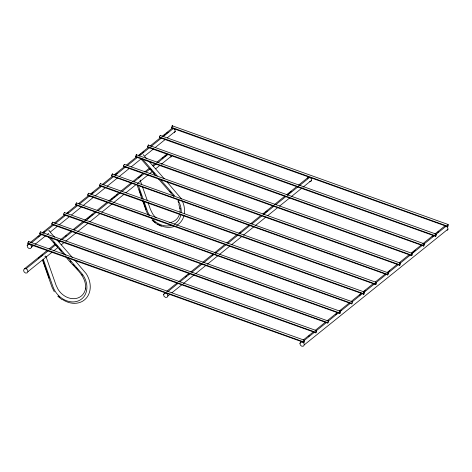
<?xml version="1.0" encoding="UTF-8"?>
<svg xmlns="http://www.w3.org/2000/svg" width="472" height="472" viewBox="0 0 472 472"><rect width="100%" height="100%" fill="white"/><g stroke="black" fill="none" stroke-linecap="round" stroke-linejoin="round"><path stroke-width="0.71" d="M85.509 288.958C86.995 275.058 72.865 266.733 65.868 256.803M28.444 241.493L304.623 340.312L304.399 341.84L303.956 342.471L27.777 243.658L28.444 241.493L28.792 241.493L28.845 242.124M40.421 231.852L316.6 330.666L316.376 332.194L315.933 332.831L39.754 234.018L39.972 232.489L40.769 231.846M327.214 322.937L51.731 224.371L52.398 222.206L52.746 222.2L52.799 222.837M64.375 212.559L340.554 311.373L340.33 312.901L339.887 313.538L63.708 214.725L63.926 213.197L64.723 212.559M75.685 205.078L75.909 203.55L76.7 202.913M88.329 193.272L364.508 292.085L364.284 293.613L363.841 294.251L87.662 195.438L88.329 193.272L88.677 193.266L88.73 193.898M100.306 183.626L376.485 282.439L376.261 283.967L375.818 284.604L99.639 185.791L99.863 184.263L100.654 183.626M111.964 176.144L111.616 176.144L111.563 175.513L111.84 174.616L112.283 173.979L112.631 173.979L112.684 174.61M124.26 164.339L400.439 263.152L400.215 264.68L399.772 265.317L123.593 166.504L123.817 164.976L124.608 164.333M136.237 154.692L412.416 253.505L412.192 255.033L411.749 255.671L135.57 156.857L136.237 154.692L136.585 154.692L136.638 155.323M148.214 145.046L424.393 243.865L424.169 245.393L423.726 246.024L147.547 147.211L148.214 145.046L148.562 145.046L148.615 145.677M160.191 135.405L436.37 234.218L436.146 235.746L435.703 236.383L159.524 137.57L159.748 136.036L160.539 135.399M172.168 125.758L448.347 224.572L448.123 226.1L447.68 226.737L171.501 127.924L172.168 125.758L172.516 125.753L172.569 126.384M303.956 342.471L303.602 342.477L303.549 341.846L304.269 340.312M315.933 332.831L315.579 332.831L315.526 332.199L316.246 330.666M327.503 322.553L328.577 321.019L328.353 322.547L327.556 323.19L327.503 322.553L51.678 223.74M339.887 313.538L339.533 313.544L339.48 312.912L340.2 311.378M351.457 303.266L352.531 301.732L352.307 303.26L351.51 303.897L351.457 303.266L75.632 204.447M363.841 294.251L363.487 294.251L363.44 293.619L364.154 292.091M375.818 284.604L375.47 284.61L375.417 283.979L376.131 282.445M387.394 274.332L388.462 272.798L388.238 274.326L387.447 274.964L387.394 274.332L111.563 175.513M399.772 265.317L399.424 265.317L399.371 264.686L400.085 263.152M411.749 255.671L411.401 255.677L411.348 255.045L412.062 253.511M423.726 246.024L423.378 246.03L423.325 245.399L424.045 243.865M435.703 236.383L435.355 236.383L435.302 235.752L436.022 234.218M447.68 226.737L447.332 226.743L447.279 226.106L447.999 224.578M27.175 245.587L28.031 244.29L29.665 244.207L31.111 245.393L31.524 247.151L30.668 248.449L29.034 248.532L27.588 247.346L27.175 245.587L28.32 244.667M47.365 250.337L24.461 268.78L23.6 270.084L24.013 271.837L25.458 273.022L27.093 272.94L27.954 271.642L52.003 252.278M174.392 132.709L175.254 131.411L174.835 129.653L173.389 128.472L171.761 128.555L162.026 136.39M170.817 157.205L171.678 155.907L161.371 164.203M170.191 294.162L167.902 296.003L167.041 297.307L165.412 297.389L163.961 296.204L163.548 294.445L165.554 292.227M307.272 178.711L308.133 177.407L309.225 177.354M299.46 185.626L309.768 177.33L311.213 178.51L311.626 180.269L310.765 181.567L309.679 181.626M299.926 343.303L300.788 342.005L302.416 341.923L303.862 343.109L304.275 344.861L303.419 346.165L301.785 346.247L300.339 345.062L299.926 343.303L301.071 342.383M447.143 230.424L448.005 229.126L447.586 227.368L446.14 226.188L444.512 226.265L434.777 234.106M30.326 242.443L40.633 234.147M42.35 232.761L52.657 224.46M54.374 223.079L64.682 214.778M66.399 213.397L76.706 205.096M78.423 203.715L88.73 195.414M90.447 194.027L100.754 185.732M102.471 184.345L112.206 176.504M114.495 174.664L124.803 166.362M126.525 164.982L136.255 157.141M138.55 155.294L148.285 147.459M150.002 146.072L160.309 137.777M38.055 236.826L39.2 235.906M42.633 233.138L44.35 231.758M67.254 213.315L68.399 212.388M91.308 193.945L93.025 192.564M115.357 174.581L117.074 173.195M139.977 154.751L141.122 153.831M142.267 152.91L143.411 151.984M164.026 135.387L165.17 134.461M166.315 133.541L168.038 132.16M31.382 242.826L41.689 234.525M43.406 233.138L53.714 224.843M55.431 223.457L65.738 215.155M67.455 213.775L77.762 205.473M79.485 204.093L89.786 195.792M91.509 194.411L101.816 186.11M103.533 184.723L113.268 176.888M114.985 175.501L125.865 166.74M127.582 165.359L137.317 157.518M139.034 156.138L149.913 147.376M151.058 146.456L161.365 138.154M163.082 136.768L173.389 128.472M31.524 247.151L33.819 245.304M34.963 244.384L45.843 235.622M47.56 234.236L48.704 233.315M50.421 231.935L57.295 226.401M59.012 225.014L69.891 216.253M71.608 214.872L81.343 207.031M83.06 205.65L93.94 196.889M95.084 195.968L105.392 187.667M107.109 186.281L117.416 177.985M119.133 176.599L129.44 168.297M131.163 166.917L141.464 158.616M144.904 155.848L153.494 148.934M155.211 147.553L165.519 139.252M167.235 137.865L175.254 131.411M49.082 248.956L54.811 244.343M58.245 241.575L59.389 240.655M60.534 239.735L71.414 230.973M73.13 229.587L83.438 221.291M84.582 220.365L95.462 211.603M97.185 210.223L106.914 202.382M108.637 201.001L119.516 192.24M120.661 191.319L130.968 183.018M132.685 181.632L142.992 173.336M144.709 171.95L149.288 168.262M152.727 165.495L155.017 163.648M156.733 162.268L167.041 153.966M38.486 258.095L39.63 257.169M40.781 256.249L42.498 254.868M65.401 236.425L66.546 235.498M87.161 218.902L88.305 217.975M89.45 217.055L90.594 216.135M91.739 215.208L92.884 214.288M111.209 199.532L112.354 198.612M113.498 197.691L115.215 196.305M116.366 195.384L117.51 194.464M138.125 177.861L139.269 176.941M140.414 176.015L141.559 175.094M162.173 158.498L163.318 157.571M164.462 156.651L166.179 155.27M24.461 268.78L26.09 268.704L48.421 250.72M50.144 249.334L55.867 244.726M59.301 241.959L60.445 241.033M62.168 239.652L72.476 231.351M74.192 229.97L84.5 221.669M85.644 220.748L96.524 211.987M98.241 210.6L108.548 202.305M109.693 201.379L120.572 192.617M122.289 191.237L132.024 183.396M133.741 182.015L144.621 173.253M146.338 171.867L150.35 168.64M153.211 166.339L156.073 164.032M157.79 162.645L168.097 154.35M53.719 250.892L57.726 247.664M61.165 244.897L64.027 242.59M65.744 241.21L76.051 232.908M77.768 231.528L88.075 223.227M89.792 221.84L100.099 213.545M101.822 212.158L112.124 203.857M113.274 202.936L124.154 194.175M125.871 192.794L136.178 184.493M137.322 183.573L148.202 174.811M149.919 173.425L152.208 171.584M155.642 168.817L159.654 165.589M166.699 291.301L177.006 283.005M178.723 281.619L189.03 273.317M190.747 271.937L201.054 263.636M202.777 262.255L213.084 253.954M214.801 252.567L225.109 244.272M226.825 242.885L236.56 235.05M238.85 233.203L249.157 224.902M250.302 223.982L260.609 215.68M262.898 213.84L273.205 205.538M274.35 204.618L284.657 196.317M286.947 194.47L296.681 186.635M298.398 185.248L308.133 177.407M163.548 294.445L164.693 293.525M185.307 276.922L186.452 276.002M188.169 274.621L189.319 273.695M212.223 255.252L213.368 254.331M239.133 233.581L240.277 232.661M263.181 214.217L264.326 213.291M265.476 212.37L267.193 210.99M287.236 194.847L288.38 193.927M289.525 193.007L291.242 191.62M167.761 291.684L178.068 283.383M179.785 281.996L190.092 273.701M191.809 272.315L202.116 264.013M203.833 262.633L214.14 254.331M215.285 253.411L226.165 244.649M227.882 243.269L238.189 234.968M239.333 234.041L250.213 225.286M251.93 223.899L261.665 216.058M263.382 214.677L274.262 205.916M275.984 204.535L285.719 196.694M287.436 195.314L298.316 186.552M171.908 292.776L182.216 284.48M183.36 283.554L194.24 274.792M195.384 273.872L205.692 265.571M207.415 264.19L218.294 255.429M219.439 254.508L229.746 246.207M231.463 244.826L241.77 236.525M243.487 235.139L253.794 226.843M255.511 225.457L265.819 217.155M267.535 215.775L277.843 207.473M279.56 206.093L289.867 197.792M291.584 196.405L301.891 188.11M303.036 187.183L311.626 180.269M303.077 340.159L313.384 331.857M315.101 330.477L325.409 322.175M327.125 320.795L337.433 312.493M339.15 311.113L349.457 302.812M351.174 301.425L361.481 293.13M363.198 291.743L373.505 283.442M375.222 282.061L384.957 274.22M387.252 272.379L397.56 264.078M399.277 262.692L409.012 254.856M411.301 253.01L421.036 245.174M422.753 243.788L433.06 235.487M308.517 336.388L309.661 335.468M335.427 314.718L336.571 313.791M340.005 311.024L341.156 310.104M359.475 295.348L360.62 294.428M364.632 291.2L365.776 290.28M388.68 271.831L389.825 270.91M412.729 252.467L415.59 250.16M432.199 236.791L433.343 235.864M437.349 232.637L438.5 231.717M304.133 340.542L314.44 332.241M316.157 330.854L326.465 322.559M328.182 321.172L338.489 312.871M340.212 311.49L350.513 303.189M352.236 301.809L362.543 293.507M363.688 292.587L374.567 283.825M376.284 282.439L386.592 274.138M387.736 273.217L398.616 264.456M399.76 263.535L410.068 255.234M411.785 253.853L422.664 245.092M423.809 244.172L434.116 235.87M435.833 234.484L446.14 226.188M304.275 344.861L448.005 229.126M49.159 230.306L48.799 230.548L54.557 237.133M44.864 256.514L45.79 256.013L56.103 285.336L58.127 289.472A17.263 14.012 51.2 0 0 74.234 298.682A17.263 14.012 51.2 0 0 85.662 288.091M164.409 293.147L166.038 293.065L167.489 294.251L167.902 296.003M171.448 127.292L447.279 226.106M159.471 136.933L435.302 235.752M147.494 146.58L423.325 245.399M135.517 156.226L411.348 255.045M123.54 165.873L399.371 264.686M112.283 173.979L388.108 272.798M112.66 176.392L387.795 274.964M99.586 185.16L375.417 283.979M87.609 194.806L363.44 293.619M76.352 202.919L352.177 301.732M76.033 205.078L351.864 303.897M63.655 214.093L339.48 312.912M52.398 222.206L328.223 321.025M39.701 233.38L315.526 332.199M27.724 243.027L303.549 341.846M161.223 226.159L156.409 223.757L152.114 220.235M26.09 268.704L27.535 269.884L27.954 271.642M57.791 296.192L62.092 299.708M143.116 154.598L146.957 158.987M148.875 161.176L164.227 178.729M167.106 182.021L180.634 197.886A22.243 18.06 51.2 0 1 181.378 199.125M142.426 159.046L157.282 176.021M160.639 179.856L174.534 195.738M150.344 168.952L151.317 170.062M153.258 172.28L154.716 173.944M169.761 191.136L171.212 192.8M141.252 159.212L155.813 175.855M158.244 178.634L173.779 196.387M56.475 239.322L72.31 257.423M74.706 260.166L86.317 273.837A22.243 18.06 51.2 0 1 86.004 298.457A22.243 18.06 51.2 0 1 62.629 299.626M50.026 237.186L65.838 255.258M68.234 257.995L80.21 271.689A19.753 16.036 51.2 0 1 79.851 300.18A19.753 16.036 51.2 0 1 52.982 286.787L43.341 259.358M53.601 242.13L54.569 243.239M56.51 245.458L57.967 247.121M59.425 248.785L61.366 251.004M70.098 260.986L71.071 262.096M73.013 264.314L74.47 265.978M75.921 267.642L77.862 269.86M48.386 236.826L63.437 254.03M81.497 274.214L82.34 275.276M148.32 215.226L146.226 210.954L142.591 200.63M54.304 291.79L51.902 286.905L42.468 260.06M140.113 180.056L141.789 184.835M142.509 186.877L147.305 200.517M148.025 202.565L150.42 209.385L152.45 213.515A17.263 14.012 51.2 0 0 156.173 217.934M138.385 185.461L143.205 199.178M143.93 201.231L147.305 210.837A19.753 16.036 51.2 0 0 149.547 215.403M139.163 189.791L141.346 195.998M143.04 200.818L146.19 209.786M137.269 185.484L142.107 199.249M42.905 260.225L49.206 278.15M178.853 204.37L179.885 208.736M59.767 297.472A22.243 18.06 51.2 0 1 58.186 295.985M171.56 225.333A19.753 16.036 51.2 0 1 151.276 217.798M177.737 199.774A19.753 16.036 51.2 0 1 181.195 212.524M180.947 214.465A19.753 16.036 51.2 0 1 174.168 224.23M179.561 214.064A17.263 14.012 51.2 0 1 169.2 222.684M178.032 201.526A17.263 14.012 51.2 0 1 178.823 203.267M180.033 208.04A17.263 14.012 51.2 0 1 179.98 212.135M174.121 226.525A22.243 18.06 51.2 0 1 162.563 226.371M161.925 226.159A22.243 18.06 51.2 0 1 157.542 224.052M155.205 222.436A22.243 18.06 51.2 0 1 153.017 220.542M182.357 201.06A22.243 18.06 51.2 0 1 184.369 213.71M183.932 215.846A22.243 18.06 51.2 0 1 176.622 225.421"/></g></svg>
